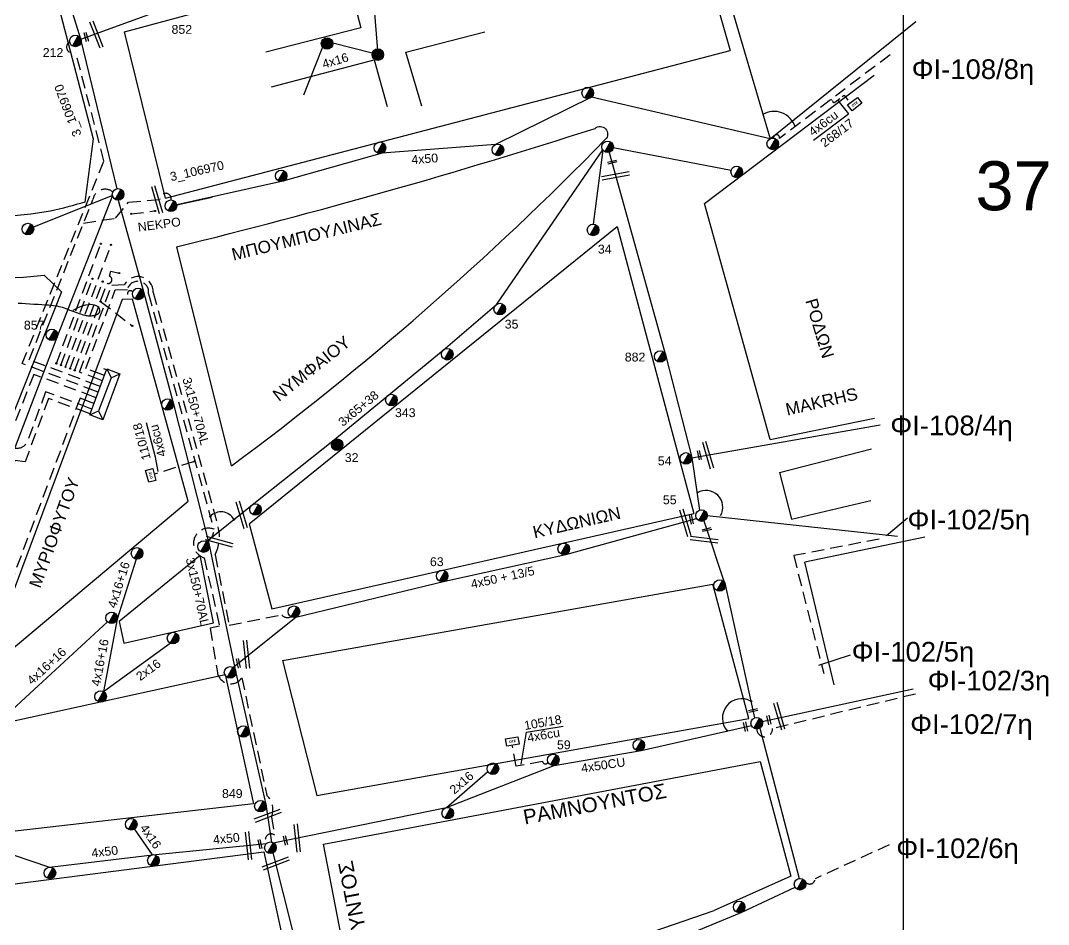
# Model space of a CAD drawing. Header units: millimetres. Extents: x 1091 to 3521, y 1177 to 2968.
# Drawn here: x 3194.7 to 3404.1, y 2255.6 to 2439.7 of the extents above; entities that cross this region are included whole.
import ezdxf
from ezdxf.enums import TextEntityAlignment as Align

# ---------------------------------------------------------------- set-up
doc = ezdxf.new("R2010")
doc.units = ezdxf.units.MM
doc.linetypes.add('DASHED', pattern=[19.05, 12.7, -6.35])
for name, color, linetype, lineweight in [('2x16', 7, 'Continuous', 30), ('3x150+70', 7, 'Continuous', 30), ('3x65+38', 7, 'Continuous', 30), ('4x16', 7, 'Continuous', 30), ('4x16+16', 7, 'Continuous', 30), ('4X35', 7, 'DASHED', 30), ('4x50', 7, 'Continuous', 30), ('4x50 + 13_5', 7, 'SYN_LINE', 30), ('4x50+16_5', 7, 'Continuous', 30), ('4x6', 7, 'SYN_LINE', 30), ('Άγνωστα', 7, 'Continuous', 30), ('Γυμνά εναέρια ΧΤ (3Φ)   4x16CU', 7, 'Continuous', 30), ('Γυμνά εναέρια ΧΤ (3Φ)   4x50CU', 7, 'Continuous', 30), ('Γυμνά εναέρια ΧΤ και ΦΟΠ (3Φ)   4x50+16AL', 7, 'Continuous', 30), ('Καλώδια ΧΤ   3x150+50CU', 7, 'DASHED', 30), ('Καλώδια ΧΤ   3x150+70AL', 7, 'DASHED', 30), ('Συνεστραμμένα ΧΤ   3x70+54.6+25 AL', 7, 'SYN_LINE', 30), ('Υπόγεια Καλώδια Δικτύου ΧΤ   .15', 7, 'DASHED', 30), ('Υπόγεια καλώδια Παροχών ΧΤ   4x50AL', 7, 'DASHED', 30), ('Υπόγεια καλώδια Παροχών ΧΤ   4x6', 7, 'DASHED', 30)]:
    doc.layers.add(name, color=color, linetype=linetype, lineweight=lineweight)
for name, color, linetype in [('Pillar OTE', 7, 'Continuous'), ('TEXT ΚΑΛΩΔΙΩΝ', 7, 'Continuous'), ('ΑΓΝΩΣΤΟ ΕΝΑΕΡΙΟ ΚΑΛΩΔΙΟ', 7, 'Continuous'), ('ΑΓΝΩΣΤΟ ΥΠΟΓΕΙΟ ΚΑΛΩΔΙΟ', 7, 'DASHED'), ('Επιγραφές - Σχήματα', 7, 'Continuous'), ('Μηχανική τομή', 7, 'Continuous'), ('Στύλος Ξύλινος', 7, 'Continuous'), ('Στύλος Ξύλινος @ 1', 7, 'Continuous'), ('Στύλος ΦΜ', 7, 'Continuous'), ('Στύλος ΦΜ @ 1', 7, 'Continuous'), ('Συνδέσεις', 7, 'Continuous'), ('Τομή', 7, 'Continuous'), ('Υποσταθμός πόλεως', 7, 'Continuous'), ('Υπόβαθρο ΔΕΗ', 7, 'Continuous')]:
    doc.layers.add(name, color=color, linetype=linetype)
doc.styles.add('arial', font='arial.ttf')
doc.styles.get("Standard").update_dxf_attribs({"font": 'arial.ttf', "height": 1.8})
doc.linetypes.add('SYN_LINE', pattern='A,0.5,-0.0001,["/\\/\\/\\/",Standard,S=0.1,R=0,X=0,Y=-0.05],-0.25', length=0.7501)
doc.dimstyles.new('ISO-25', dxfattribs={"dimtxt": 2.5, "dimasz": 2.5, "dimexe": 1.25, "dimexo": 0.625, "dimtad": 1, "dimtxsty": 'Standard', "dimcen": 2.5, "dimadec": 0, "dimazin": 0, "dimtfac": 1, "dimtmove": 0, "dimatfit": 3, "dimfxl": 1, "dimarcsym": 0})

# ---------------------------------------------------------------- blocks, each defined once
blk = doc.blocks.new('ΥΠΑΡΧΩΝ ΤΣΙΜΕΝΤΕΝΙΟΣ ΣΤΥΛΟΣ')
at = {"layer": 'Στύλος ΦΜ'}
blk.add_hatch(color=7, dxfattribs=at).paths.add_polyline_path([(-1.29, -2.28, 0.574793), (2.62, 0, 0.268822), (1.3, 2.27)])
at = {"layer": 'Στύλος ΦΜ', "color": 7}
blk.add_line((-1.29, -2.28), (1.3, 2.27), dxfattribs=at)
blk.add_circle((0, 0), 2.62, dxfattribs=at)
at = {"layer": 'Στύλος ΦΜ', "flags": 4}
for tag, p in [('ΑΡΙΘΜΟΣ', (-4.68, 8.05)), ('ΤΥΠΟΣ', (-4.91, 3.03))]:
    blk.add_attdef(tag, p, '', height=4, dxfattribs=at)
blk = doc.blocks.new('ΥΠΑΡΧΩΝ ΞΥΛΙΝΟΣ ΣΤΥΛΟΣ')
at = {"layer": 'Στύλος Ξύλινος'}
h = blk.add_hatch(color=7, dxfattribs=at)
h.paths.add_polyline_path([(-2.62, 0, 0.270008), (-1.29, -2.28), (1.3, 2.27, 0.576266)])
h.paths.add_polyline_path([(-1.29, -2.28, 0.574793), (2.62, 0, 0.268822), (1.3, 2.27)])
at = {"layer": 'Στύλος Ξύλινος', "color": 7}
blk.add_line((-1.29, -2.28), (1.3, 2.27), dxfattribs=at)
blk.add_circle((0, 0), 2.62, dxfattribs=at)
at = {"layer": 'Στύλος Ξύλινος', "color": 1, "flags": 4}
for tag, p in [('ΑΡΙΘΜΟΣ', (-4.91, 8.6)), ('ΤΥΠΟΣ', (-4.85, 3.39))]:
    blk.add_attdef(tag, p, '', height=4, dxfattribs=at)
blk = doc.blocks.new('ΥΠΟΣΤΑΘΜΟΣ ΠΟΛΕΩΣ 9 ΑΝΑΧΩΡΗΣΕΩΝ')
at = {"layer": 'Υποσταθμός πόλεως', "ltscale": 40}
for p, q in [((-9.63, -2.82), (-9.63, -4)), ((-7.12, -2.82), (-7.12, -4)), ((-4.84, -2.82), (-4.84, -4)), ((-2.36, -2.82), (-2.36, -4)), ((0.09, -2.82), (0.09, -4)), ((2.55, -2.82), (2.55, -4)), ((5.02, -2.82), (5.02, -4)), ((7.48, -2.82), (7.48, -4)), ((9.61, -2.82), (9.61, -4))]:
    blk.add_line(p, q, dxfattribs=at)
blk.add_lwpolyline([(-10.02, 2.82), (10.02, 2.82), (10.02, -2.82), (-10.02, -2.82)], close=True, dxfattribs=at)
for points in [[(-7.21, 0), (-10.02, 2.82)], [(-10.02, -2.82), (-7.21, 0)], [(-7.21, 0), (7.21, 0)], [(7.21, 0), (10.02, 2.82)], [(10.02, -2.82), (7.21, 0)]]:
    blk.add_lwpolyline(points, dxfattribs=at)
at = {"layer": 'Υποσταθμός πόλεως', "linetype": 'SYN_LINE', "ltscale": 40, "flags": 1}
for tag, p in [('ΜΕΤΑΣΧΗΜΑΤΙΣΜΟΣ', (10.79, 1.71)), ('ΙΣΧΥΣ', (10.77, -1.08)), ('ΑΡΙΘΜΟΣ', (10.89, -3.8))]:
    blk.add_attdef(tag, p, '', height=1.8, dxfattribs=at)
blk = doc.blocks.new('_ΣΥΝΔΕΣΗ')
at = {"layer": 'Συνδέσεις', "linetype": 'SYN_LINE', "ltscale": 40}
blk.add_hatch(color=256, dxfattribs=at).paths.add_polyline_path([(0.5, -0.01, 1), (-0.5, -0.01, 1)])
at = {"layer": 'Συνδέσεις'}
blk.add_circle((0, -0.01), 0.5, dxfattribs=at)
blk = doc.blocks.new('ΤΟΜΗ')
at = {"layer": 'Τομή', "ltscale": 40}
for p, q in [((11.33, -0.65), (-11.4, -0.65)), ((11.33, -3.42), (-11.4, -3.42))]:
    blk.add_line(p, q, dxfattribs=at)
blk = doc.blocks.new('ΜΗΧΑΝΙΚΗ ΤΟΜΗ')
at = {"layer": 'Μηχανική τομή', "ltscale": 40}
for p, q in [((-3.79, 1.21), (3.79, 1.21)), ((3.79, -0.34), (-3.79, -0.34))]:
    blk.add_line(p, q, dxfattribs=at)
blk = doc.blocks.new('PILLAR ΟΤΕ')
at = {"layer": 'Pillar OTE', "ltscale": 40}
blk.add_lwpolyline([(-3.31, 2.02), (3.39, 2.02), (3.39, -1.99), (-3.31, -1.99)], close=True, dxfattribs=at)
at = {"layer": 'Pillar OTE', "insert": (-1.81, 0.71), "char_height": 1.3575, "width": 109.961, "attachment_point": 1}
blk.add_mtext('{\\fArial|b1|i0|c161|p34;OTE}', dxfattribs=at)

msp = doc.modelspace()

# ---------------------------------------------------------------- hatches: boundary and pattern name
at = {"layer": 'Pillar OTE', "ltscale": 40}
h = msp.add_hatch(color=256, dxfattribs=at)
h.dxf.hatch_style = 1
h.paths.add_polyline_path([(3359.71, 2423.5), (3360.12, 2423.28), (3360.02, 2423.74)])
h = msp.add_hatch(color=256, dxfattribs=at)
h.dxf.hatch_style = 1
h.paths.add_polyline_path([(3230.2, 2350.04), (3229.88, 2349.78), (3230.29, 2349.7)])

# ---------------------------------------------------------------- linework, layer by layer
at = {"layer": '2x16', "color": 6, "lineweight": -3, "ltscale": 0.1}
msp.add_lwpolyline([(3211.6, 2303), (3225.19, 2312.85)], dxfattribs=at)
at = {"layer": '2x16', "color": 30, "lineweight": -3, "ltscale": 0.1}
msp.add_lwpolyline([(3281.48, 2279.37), (3289.92, 2286.71)], dxfattribs=at)
at = {"layer": '3x150+70', "color": 133, "linetype": 'DASHED', "lineweight": -3, "ltscale": 0.2}
msp.add_lwpolyline([(3209.55, 2363.05), (3197.42, 2367.59), (3192.64, 2355.59)], dxfattribs=at)
at = {"layer": '3x65+38', "color": 30, "lineweight": -3, "ltscale": 0.1}
msp.add_lwpolyline([(3232.6, 2333.54), (3241.86, 2341), (3258.33, 2354.04), (3269.3, 2363.07), (3280.83, 2372.55), (3291.72, 2381.89), (3313.31, 2413.32)], dxfattribs=at)
at = {"layer": '4x16', "color": 6, "lineweight": -3, "ltscale": 0.1}
msp.add_lwpolyline([(3213.42, 2404.05), (3197.31, 2397.6)], dxfattribs=at)
at = {"layer": '4x16', "color": 133, "lineweight": -3, "ltscale": 0.1}
msp.add_lwpolyline([(3221.61, 2269.76), (3217.95, 2275)], dxfattribs=at)
at = {"layer": '4x16+16', "color": 6, "lineweight": -3, "ltscale": 0.1}
for points in [[(3218.23, 2329.97), (3214.4, 2317.71), (3211.6, 2303)], [(3192.09, 2298.46), (3212.42, 2317.18)]]:
    msp.add_lwpolyline(points, dxfattribs=at)
at = {"layer": '4X35', "color": 5, "lineweight": -3, "ltscale": 0.2}
msp.add_lwpolyline([(3211, 2382.46), (3217.47, 2377.48)], dxfattribs=at)
at = {"layer": '4x50', "color": 2, "lineweight": -3, "ltscale": 0.1}
for points in [[(3347.42, 2415.58), (3377.11, 2439.5)], [(3347.42, 2415.58), (3311.04, 2424.04), (3291.47, 2414.39), (3268.39, 2412.67), (3248.17, 2406.92), (3226.52, 2402.11), (3233.73, 2403.71)], [(3339.47, 2409.12), (3315.47, 2413.73)]]:
    msp.add_lwpolyline(points, dxfattribs=at)
at = {"layer": '4x50', "color": 85, "lineweight": -3, "ltscale": 0.1}
msp.add_lwpolyline([(3331.45, 2350.6), (3369.87, 2357.32)], dxfattribs=at)
at = {"layer": '4x50', "color": 30, "lineweight": -3, "ltscale": 0.1}
msp.add_lwpolyline([(3333.91, 2337.76), (3338.3, 2324.47), (3344.25, 2297.64)], dxfattribs=at)
at = {"layer": '4x50', "color": 151, "lineweight": -3, "ltscale": 0.1}
msp.add_lwpolyline([(3345.31, 2295.55), (3353.31, 2264.91)], dxfattribs=at)
at = {"layer": '4x50', "color": 133, "lineweight": -3, "ltscale": 0.1}
msp.add_lwpolyline([(3185.95, 2272.17), (3200.63, 2267.22), (3221.61, 2269.76), (3244.81, 2272.07)], dxfattribs=at)
at = {"layer": '4x50 + 13_5', "color": 173, "linetype": 'Continuous', "lineweight": -3, "ltscale": 0.1}
for points in [[(3314.65, 2412.81), (3326.19, 2371.32), (3331.44, 2350.69), (3333.05, 2339.95)], [(3334.62, 2338.82), (3334.62, 2338.82), (3373.36, 2334.61)]]:
    msp.add_lwpolyline(points, dxfattribs=at)
at = {"layer": '4x50 + 13_5', "color": 5, "linetype": 'Continuous', "lineweight": -3, "ltscale": 0.1}
msp.add_lwpolyline([(3237.98, 2307.91), (3250.76, 2318.14), (3281.16, 2325.49), (3305.77, 2330.94), (3332.44, 2338.22)], dxfattribs=at)
at = {"layer": '4x50+16_5', "color": 133, "lineweight": -3, "ltscale": 0.1}
msp.add_lwpolyline([(3207, 2435.86), (3226.81, 2443.1), (3265.65, 2453.31), (3288.08, 2459.33), (3307.78, 2464.42), (3329.12, 2468.76)], dxfattribs=at)
at = {"layer": '4x6', "color": 30, "linetype": 'SYN_LINE', "lineweight": -3, "ltscale": 15}
msp.add_lwpolyline([(3313.31, 2413.32), (3311.4, 2398.19)], dxfattribs=at)
at = {"layer": 'Pillar OTE', "ltscale": 40}
msp.add_lwpolyline([(3230.29, 2349.7), (3229.88, 2349.78), (3230.2, 2350.04), (3230.29, 2349.7)], dxfattribs=at)
at = {"layer": 'Άγνωστα', "lineweight": -3, "ltscale": 0.1}
msp.add_lwpolyline([(3374.53, 1943.19), (1101.31, 1943.19), (1101.31, 2954.7), (3374.53, 2954.7)], close=True, dxfattribs=at)
at = {"layer": 'Άγνωστα', "lineweight": -3}
msp.add_lwpolyline([(3205.44, 2380.7), (3206.44, 2381.19), (3207.28, 2381.53), (3207.97, 2381.74), (3208.54, 2381.85), (3209.01, 2381.88), (3209.38, 2381.85), (3209.67, 2381.78), (3209.91, 2381.69), (3210.1, 2381.61), (3210.26, 2381.53), (3210.39, 2381.45), (3210.49, 2381.37), (3210.56, 2381.29), (3210.62, 2381.21), (3210.67, 2381.12), (3210.7, 2381.02), (3210.73, 2380.92), (3210.76, 2380.81), (3210.77, 2380.7), (3210.78, 2380.58), (3210.78, 2380.47), (3210.77, 2380.36), (3210.74, 2380.25), (3210.7, 2380.15), (3210.65, 2380.05), (3210.58, 2379.97), (3210.5, 2379.89), (3210.4, 2379.83), (3210.3, 2379.76), (3210.18, 2379.71), (3210.05, 2379.66), (3209.92, 2379.61), (3209.77, 2379.57), (3209.62, 2379.54), (3209.46, 2379.51), (3209.29, 2379.49), (3209.11, 2379.47), (3208.92, 2379.47), (3208.72, 2379.47), (3208.51, 2379.48), (3208.29, 2379.51), (3208.06, 2379.55), (3207.82, 2379.6), (3207.56, 2379.66), (3207.29, 2379.74), (3206.99, 2379.83), (3206.68, 2379.93), (3206.34, 2380.05), (3205.98, 2380.18), (3205.6, 2380.33), (3205.21, 2380.48), (3204.82, 2380.63), (3204.42, 2380.79), (3204.02, 2380.93), (3203.64, 2381.07), (3203.27, 2381.19), (3202.92, 2381.3), (3202.58, 2381.38), (3202.23, 2381.46), (3201.85, 2381.52), (3201.43, 2381.58), (3200.96, 2381.63), (3200.41, 2381.67), (3199.78, 2381.72), (3199.06, 2381.77), (3198.26, 2381.82), (3197.42, 2381.86), (3196.56, 2381.91), (3195.73, 2381.96), (3194.94, 2382), (3194.23, 2382.04)], dxfattribs=at)
at = {"layer": 'Άγνωστα', "lineweight": -3, "ltscale": 0.1}
msp.add_arc((3341.64, 2297.57), 3.95, 61.9795, 221.0452, dxfattribs=at)
at = {"layer": 'ΑΓΝΩΣΤΟ ΕΝΑΕΡΙΟ ΚΑΛΩΔΙΟ', "color": 133, "lineweight": -3, "ltscale": 0.1}
msp.add_lwpolyline([(3330.89, 2467.81), (3338.17, 2446.94), (3347.42, 2415.58)], dxfattribs=at)
at = {"layer": 'ΑΓΝΩΣΤΟ ΕΝΑΕΡΙΟ ΚΑΛΩΔΙΟ', "color": 2, "lineweight": -3, "ltscale": 0.1}
msp.add_lwpolyline([(3345.81, 2296.91), (3376.56, 2303.55)], dxfattribs=at)
at = {"layer": 'ΑΓΝΩΣΤΟ ΕΝΑΕΡΙΟ ΚΑΛΩΔΙΟ', "color": 151, "lineweight": -3, "ltscale": 0.1}
msp.add_lwpolyline([(3246.08, 2270.11), (3250.2, 2253.96), (3257.13, 2221.5)], dxfattribs=at)
at = {"layer": 'ΑΓΝΩΣΤΟ ΥΠΟΓΕΙΟ ΚΑΛΩΔΙΟ', "color": 7, "lineweight": -3, "ltscale": 0.2}
for points in [[(3209.98, 2364.2), (3195.06, 2369.79), (3211.7, 2411.1), (3205.92, 2433.25)], [(3210.41, 2365.34), (3196.45, 2370.57), (3209.45, 2403.23)]]:
    msp.add_lwpolyline(points, dxfattribs=at)
at = {"layer": 'ΑΓΝΩΣΤΟ ΥΠΟΓΕΙΟ ΚΑΛΩΔΙΟ', "color": 133, "lineweight": -3, "ltscale": 0.2}
msp.add_lwpolyline([(3371.86, 2432.68), (3349.34, 2415.66, 1.193929), (3348.13, 2415.7, -3.136115)], format="xyb", dxfattribs=at)
at = {"layer": 'ΑΓΝΩΣΤΟ ΥΠΟΓΕΙΟ ΚΑΛΩΔΙΟ', "color": 7, "lineweight": -3, "ltscale": 0.2}
msp.add_lwpolyline([(3207.53, 2398.4), (3214.05, 2399.4), (3216.68, 2402.64), (3223.14, 2403.26, -1.132802), (3225.4, 2403.12, -12.625761)], format="xyb", dxfattribs=at)
at = {"layer": 'ΑΓΝΩΣΤΟ ΥΠΟΓΕΙΟ ΚΑΛΩΔΙΟ', "color": 62, "lineweight": -3, "ltscale": 0.2}
for points in [[(3217.23, 2400.29), (3222.09, 2400.88)], [(3203.87, 2369.12), (3213.15, 2393.98)]]:
    msp.add_lwpolyline(points, dxfattribs=at)
at = {"layer": 'ΑΓΝΩΣΤΟ ΥΠΟΓΕΙΟ ΚΑΛΩΔΙΟ', "color": 1, "lineweight": -3, "ltscale": 0.2}
msp.add_lwpolyline([(3202, 2369.82), (3211.05, 2394.2)], dxfattribs=at)
at = {"layer": 'ΑΓΝΩΣΤΟ ΥΠΟΓΕΙΟ ΚΑΛΩΔΙΟ', "color": 5, "lineweight": -3, "ltscale": 0.2}
msp.add_lwpolyline([(3205.74, 2368.42), (3212.37, 2386.14, 0.953259), (3212.83, 2387.59), (3213.12, 2388.64), (3214.79, 2388.24)], format="xyb", dxfattribs=at)
at = {"layer": 'ΑΓΝΩΣΤΟ ΥΠΟΓΕΙΟ ΚΑΛΩΔΙΟ', "color": 27, "lineweight": -3, "ltscale": 0.2}
msp.add_lwpolyline([(3202.93, 2369.47), (3209.37, 2387.07)], dxfattribs=at)
at = {"layer": 'ΑΓΝΩΣΤΟ ΥΠΟΓΕΙΟ ΚΑΛΩΔΙΟ', "color": 30, "lineweight": -3, "ltscale": 0.2}
msp.add_lwpolyline([(3204.81, 2368.77), (3211.44, 2386.49)], dxfattribs=at)
at = {"layer": 'ΑΓΝΩΣΤΟ ΥΠΟΓΕΙΟ ΚΑΛΩΔΙΟ', "color": 151, "lineweight": -3, "ltscale": 0.2}
msp.add_lwpolyline([(3371.69, 2271.76), (3356.59, 2264.86, -0.759306), (3354.55, 2264.33, 2.235211)], format="xyb", dxfattribs=at)
at = {"layer": 'ΑΓΝΩΣΤΟ ΥΠΟΓΕΙΟ ΚΑΛΩΔΙΟ', "color": 7, "lineweight": -3, "ltscale": 0.2}
for centre, radius, start, end in [((3205.26, 2434.23), 1.18, 117.0458, 304.1593), ((3211.94, 2402.77), 2.53, 51.5449, 169.5266), ((3217.07, 2384.04), 0.593, 35.1639, 194.769)]:
    msp.add_arc(centre, radius, start, end, dxfattribs=at)
at = {"layer": 'Γυμνά εναέρια ΧΤ (3Φ)   4x16CU', "color": 133, "linetype": 'SYN_LINE', "lineweight": -3, "ltscale": 10}
for points in [[(3265.95, 2452.17), (3267.49, 2432.72)], [(3256.21, 2434.27), (3252.33, 2424.48)], [(3258.31, 2435.1), (3266.37, 2433.08)]]:
    msp.add_lwpolyline(points, dxfattribs=at)
at = {"layer": 'Γυμνά εναέρια ΧΤ (3Φ)   4x50CU', "color": 30, "lineweight": -3, "ltscale": 0.1}
msp.add_lwpolyline([(3246.18, 2272.21), (3281.48, 2279.37), (3303.43, 2287.93), (3321.15, 2291.01), (3343.6, 2296.1)], dxfattribs=at)
at = {"layer": 'Γυμνά εναέρια ΧΤ και ΦΟΠ (3Φ)   4x50+16AL', "color": 27, "lineweight": -3, "ltscale": 0.1}
msp.add_lwpolyline([(3214.39, 2405.42), (3207, 2435.86), (3195.57, 2472.46)], dxfattribs=at)
at = {"layer": 'Γυμνά εναέρια ΧΤ και ΦΟΠ (3Φ)   4x50+16AL', "color": 62, "lineweight": -3, "ltscale": 0.1}
msp.add_lwpolyline([(3214.59, 2403.08), (3219.81, 2384.22), (3225.78, 2361.82), (3233.03, 2333.18), (3238.57, 2306.82), (3241.28, 2294.91), (3244.71, 2279.98), (3245.83, 2272.34)], dxfattribs=at)
at = {"layer": 'Καλώδια ΧΤ   3x150+50CU', "linetype": 'Continuous', "lineweight": -3, "ltscale": 0.2}
for points in [[(3375.44, 2338.32), (3371.13, 2334.71)], [(3363.72, 2310.38), (3357.26, 2308.27)]]:
    msp.add_lwpolyline(points, dxfattribs=at)
at = {"layer": 'Καλώδια ΧΤ   3x150+50CU', "color": 173, "lineweight": -3, "ltscale": 0.2}
msp.add_lwpolyline([(3369.62, 2334.05), (3352.22, 2330.67), (3358.34, 2306.67)], dxfattribs=at)
at = {"layer": 'Καλώδια ΧΤ   3x150+50CU', "color": 27, "lineweight": -3, "ltscale": 0.2}
msp.add_lwpolyline([(3377.01, 2302.49), (3347.91, 2295.43)], dxfattribs=at)
at = {"layer": 'Καλώδια ΧΤ   3x150+50CU', "linetype": 'Continuous', "lineweight": -3, "ltscale": 0.2}
for centre, radius, start, end in [((3348.26, 2416.69), 4.46, 16.2457, 122.4989), ((3334.36, 2340.54), 3.42, 330.061, 121.3494)]:
    msp.add_arc(centre, radius, start, end, dxfattribs=at)
at = {"layer": 'Καλώδια ΧΤ   3x150+50CU', "color": 27, "lineweight": -3, "ltscale": 0.2}
msp.add_arc((3346.3, 2295.39), 1.61, 180.7152, 1.6397, dxfattribs=at)
at = {"layer": 'Καλώδια ΧΤ   3x150+70AL', "color": 5, "lineweight": -3, "ltscale": 0.2}
for points in [[(3210.85, 2366.51), (3206.68, 2368.07), (3213.31, 2385.79), (3215.89, 2385.87, -0.791596), (3221.75, 2384.3), (3234.98, 2336.52, -0.177867), (3234.35, 2330.81), (3237.22, 2316.49)], [(3237.22, 2316.49), (3247.92, 2318.63, 0.374911), (3249.82, 2318.24, -4.794389)]]:
    msp.add_lwpolyline(points, format="xyb", dxfattribs=at)
at = {"layer": 'Καλώδια ΧΤ   3x150+70AL', "color": 30, "lineweight": -3, "ltscale": 0.2}
for points in [[(3211.25, 2367.58), (3208.01, 2368.79), (3214.01, 2384.81), (3216.47, 2384.88, -0.955164), (3220.78, 2384.03), (3234.06, 2336.09)], [(3232.12, 2330.23), (3235.25, 2316.29), (3233.32, 2315.87), (3234.82, 2306.86, 0.680175), (3239.78, 2305.8), (3244.9, 2281.83, -0.314793), (3245.81, 2277.46), (3246.49, 2273.74, 0.880725), (3244.81, 2272.07, -4.202555)]]:
    msp.add_lwpolyline(points, format="xyb", dxfattribs=at)
for centre, radius, start, end in [((3233.03, 2333.18), 3.08, 70.3827, 252.9383), ((3231.6, 2335.81), 2.48, 293.7837, 6.2864)]:
    msp.add_arc(centre, radius, start, end, dxfattribs=at)
at = {"layer": 'Συνεστραμμένα ΧΤ   3x70+54.6+25 AL', "color": 6, "lineweight": -3, "ltscale": 15}
msp.add_lwpolyline([(3213.42, 2404.05), (3202.12, 2375.11), (3193.6, 2352.85), (3182.09, 2324.69), (3168.37, 2287.65)], dxfattribs=at)
at = {"layer": 'Συνεστραμμένα ΧΤ   3x70+54.6+25 AL', "color": 151, "linetype": 'SYN_LINE', "lineweight": -3, "ltscale": 15}
msp.add_lwpolyline([(3258.11, 2221.21), (3271.25, 2234), (3304.94, 2242.85), (3341.55, 2258.02), (3352.52, 2263.13)], dxfattribs=at)
at = {"layer": 'Υπόβαθρο ΔΕΗ', "lineweight": -3, "ltscale": 0.1}
for points in [[(3157.15, 2462.23), (3194.65, 2472.55), (3209.51, 2415.54), (3207.81, 2402.66)], [(3329.47, 2467.75), (3339.28, 2433.55)], [(3224.25, 2403.47), (3215.9, 2437.39), (3261.05, 2449.6), (3264.02, 2438.21), (3244.69, 2433.22)], [(3276.43, 2422.24), (3273.21, 2433.25), (3289.33, 2437.36)], [(3224.25, 2403.47), (3339.28, 2433.55)], [(3245.82, 2426.15), (3266.76, 2431.67), (3269.39, 2422.16)], [(3334.06, 2402.41), (3368.63, 2428.56)], [(3356.25, 2415.28), (3363.36, 2420.66)], [(3347.44, 2354.32), (3334.06, 2402.41)], [(3241.27, 2337.18), (3316.25, 2397.7)], [(3316.25, 2397.7), (3331.89, 2339.24)], [(3237.68, 2348.97), (3226.51, 2393.57)], [(3188.62, 2311.26), (3191.06, 2310.07), (3228.88, 2341.75), (3217.48, 2382.91), (3215.41, 2382.85), (3188.62, 2311.26)], [(3347.44, 2354.32), (3368.68, 2358.66)], [(3349.33, 2347.58), (3368.08, 2352.46)], [(3349.33, 2347.58), (3351.8, 2338.11), (3367.96, 2341.89)], [(3241.27, 2337.18), (3245.93, 2319.86), (3331.89, 2339.24)], [(3354.46, 2329.39), (3378.96, 2334.48)], [(3354.41, 2329.34), (3360.43, 2304.34)], [(3248.09, 2309.3), (3335.73, 2324.89)], [(3343.06, 2297.48), (3335.73, 2324.89)], [(3248.09, 2309.3), (3255.04, 2281.82), (3343.06, 2297.48)], [(3242.19, 2280.13), (3185.86, 2273.69), (3181.78, 2294.49), (3236.36, 2306.45), (3242.19, 2280.13)], [(3263.27, 2236.47), (3256.41, 2271.93), (3345.39, 2288.77)], [(3345.39, 2288.77), (3351.65, 2265.36), (3336.02, 2258.37)], [(3263.27, 2236.47), (3272.09, 2236.43), (3336.02, 2258.37)]]:
    msp.add_lwpolyline(points, dxfattribs=at)
for points in [[(3311.76, 2417.7, -0.982523), (3313.84, 2415.43)], [(3199.52, 2387.78), (3203.03, 2384.38), (3179.05, 2324.15), (3113.42, 2347.96), (3134.5, 2402.14, 0.1619), (3199.52, 2387.78, -1.157053)], [(3250.02, 2229.97), (3202.88, 2232.72, -0.289115), (3191.7, 2240.73), (3187.73, 2263.08), (3244.26, 2270.33), (3250.66, 2240.86), (3250.02, 2229.97)]]:
    msp.add_lwpolyline(points, format="xyb", dxfattribs=at)
msp.add_lwpolyline([(3214.79, 2317.29), (3215.74, 2312.82), (3234.03, 2317.01), (3231.27, 2330.71)], close=True, dxfattribs=at)
for centre, radius, start, end in [((2924.79, 3622.09), 1265.03, 283.79827, 287.81206), ((2860.37, 2858.23), 633.81, 306.53485, 315.68142)]:
    msp.add_arc(centre, radius, start, end, dxfattribs=at)
at = {"layer": 'Υπόβαθρο ΔΕΗ', "lineweight": -3}
msp.add_arc((3235.55, 2336.61), 2.99, 28.5365, 137.1814, dxfattribs=at)
at = {"layer": 'Υπόβαθρο ΔΕΗ', "lineweight": -3, "ltscale": 0.1}
msp.add_spline([(3207.81, 2402.66), (3200.79, 2400.87), (3179.21, 2400.62), (3151.66, 2407.83)], degree=3, dxfattribs=at)
at = {"layer": 'Υπόγεια Καλώδια Δικτύου ΧΤ   .15', "color": 2, "lineweight": -3, "ltscale": 0.2}
msp.add_lwpolyline([(3209.12, 2361.89), (3206.82, 2362.75), (3183.56, 2300.6), (3118.25, 2324.46)], dxfattribs=at)
at = {"layer": 'Υπόγεια Καλώδια Δικτύου ΧΤ   .15', "color": 7, "lineweight": -3, "ltscale": 0.2}
msp.add_lwpolyline([(3208.32, 2359.74), (3200.38, 2362.71), (3195.67, 2349.81), (3193.54, 2350.06), (3175.38, 2303.71)], dxfattribs=at)
msp.add_lwpolyline([(3208.69, 2360.74), (3199.81, 2364.06), (3196.1, 2353.9, -0.331301), (3193.49, 2352.57)], format="xyb", dxfattribs=at)
at = {"layer": 'Υπόγεια καλώδια Παροχών ΧΤ   4x6', "color": 133, "linetype": 'DASHED', "lineweight": -3, "ltscale": 0.1}
msp.add_lwpolyline([(3360.14, 2423.31, 0.619054), (3360.58, 2423.03), (3362.5, 2424.48), (3363.71, 2422.88)], format="xyb", dxfattribs=at)
at = {"layer": 'Υπόγεια καλώδια Παροχών ΧΤ   4x6', "color": 30, "linetype": 'DASHED', "lineweight": -3, "ltscale": 0.2}
msp.add_lwpolyline([(3230.24, 2349.89), (3229.88, 2349.78), (3222, 2347.24)], dxfattribs=at)
msp.add_lwpolyline([(3302.17, 2288.6, -0.73369), (3301.06, 2288.74), (3295.65, 2287.78), (3294.89, 2292.07)], format="xyb", dxfattribs=at)

# ---------------------------------------------------------------- block references
at = {"layer": 'Pillar OTE', "xscale": 0.375, "yscale": 0.375, "zscale": 0.375}
for p, rotation in [((3364.65, 2422.64), 37), ((3221.25, 2347.01), 105), ((3294.89, 2292.82), 10)]:
    msp.add_blockref('PILLAR ΟΤΕ', p, dxfattribs=dict(at, rotation=rotation))
at = {"layer": 'Μηχανική τομή', "lineweight": -3, "xscale": 0.2499999999999677, "yscale": 0.2499999999999677, "zscale": 0.2499999999999677}
for p, rotation in [((3207.99, 2436.27), 285.3959528994769), ((3315.27, 2410.72), 13.10217863411443), ((3332.89, 2351.13), 283.0539886761105), ((3331.26, 2338.04), 283.0539886761105), ((3334.58, 2335.87), 13.10217863411443), ((3238.97, 2308.73), 283.0539886761105), ((3343.98, 2299.02), 13.10217863411443), ((3347.05, 2297.17), 283.0539886761105), ((3342.3, 2295.8), 283.0539886761105), ((3243.38, 2271.87), 283.0539886761105), ((3248.55, 2272.66), 283.0539886761105)]:
    msp.add_blockref('ΜΗΧΑΝΙΚΗ ΤΟΜΗ', p, dxfattribs=dict(at, rotation=rotation))
at = {"layer": 'Στύλος Ξύλινος @ 1', "lineweight": -3, "ltscale": 40, "xscale": 0.4499999999998181, "yscale": 0.4499999999998181, "zscale": 0.4499999999998181}
for p in [(3257.14, 2434.99), (3267.49, 2432.72)]:
    msp.add_blockref('ΥΠΑΡΧΩΝ ΞΥΛΙΝΟΣ ΣΤΥΛΟΣ', p, dxfattribs=at)
at = {"layer": 'Στύλος Ξύλινος @ 1', "lineweight": -3, "ltscale": 40}
ref = msp.add_blockref('ΥΠΑΡΧΩΝ ΞΥΛΙΝΟΣ ΣΤΥΛΟΣ', (3259.21, 2353.27), dxfattribs=dict(at, xscale=0.4499999999998181, yscale=0.4499999999998181, zscale=0.4499999999998181))
ref.add_attrib('ΑΡΙΘΜΟΣ', '32', (3260.76, 2349.74), dxfattribs={"layer": 'Στύλος Ξύλινος', "height": 1.8, "flags": 4})
at = {"layer": 'Στύλος ΦΜ @ 1', "lineweight": -3, "ltscale": 40}
ref = msp.add_blockref('ΥΠΑΡΧΩΝ ΤΣΙΜΕΝΤΕΝΙΟΣ ΣΤΥΛΟΣ', (3227.26, 2442.01), dxfattribs=dict(at, xscale=0.4499999999998181, yscale=0.4499999999998181, zscale=0.4499999999998181))
ref.add_attrib('ΑΡΙΘΜΟΣ', '852', (3225.46, 2436.96), dxfattribs={"layer": 'Στύλος ΦΜ', "height": 1.8, "flags": 4})
ref = msp.add_blockref('ΥΠΑΡΧΩΝ ΤΣΙΜΕΝΤΕΝΙΟΣ ΣΤΥΛΟΣ', (3205.88, 2435.5), dxfattribs=dict(at, xscale=0.4499999999998181, yscale=0.4499999999998181, zscale=0.4499999999998181))
ref.add_attrib('ΑΡΙΘΜΟΣ', '212', (3199.23, 2432.25), dxfattribs={"layer": 'Στύλος ΦΜ', "height": 1.8, "flags": 4})
at = {"layer": 'Στύλος ΦΜ @ 1', "lineweight": -3, "ltscale": 40, "xscale": 0.4499999999998181, "yscale": 0.4499999999998181, "zscale": 0.4499999999998181}
for p in [(3310.25, 2424.92), (3267.93, 2413.75), (3314.31, 2413.94), (3347.96, 2414.54), (3291.96, 2413.32), (3247.8, 2408.03), (3340.62, 2408.83), (3214.58, 2404.25), (3225.35, 2401.94), (3196.2, 2397.2), (3218.66, 2383.97), (3281.64, 2371.7), (3224.66, 2361.45), (3242.58, 2340.07), (3232.01, 2332.52), (3305.37, 2332.05), (3218.43, 2331.13), (3337.13, 2324.6), (3250.4, 2319.26), (3213.26, 2318), (3225.77, 2313.88), (3237.4, 2306.89), (3211.02, 2301.98), (3344.69, 2296.54), (3240.11, 2294.85), (3320.67, 2292.08), (3290.95, 2287.27), (3281.74, 2278.22), (3217.25, 2275.95), (3245.6, 2271.19), (3221.76, 2268.59), (3200.69, 2266.04), (3353.52, 2263.75), (3341.11, 2259.11)]:
    msp.add_blockref('ΥΠΑΡΧΩΝ ΤΣΙΜΕΝΤΕΝΙΟΣ ΣΤΥΛΟΣ', p, dxfattribs=at)
at = {"layer": 'Στύλος ΦΜ @ 1', "lineweight": -3, "ltscale": 40}
ref = msp.add_blockref('ΥΠΑΡΧΩΝ ΤΣΙΜΕΝΤΕΝΙΟΣ ΣΤΥΛΟΣ', (3311.35, 2397.01), dxfattribs=dict(at, xscale=0.4499999999998181, yscale=0.4499999999998181, zscale=0.4499999999998181))
ref.add_attrib('ΑΡΙΘΜΟΣ', '34', (3312.32, 2392.21), dxfattribs={"layer": 'Στύλος ΦΜ', "height": 1.8, "flags": 4})
ref = msp.add_blockref('ΥΠΑΡΧΩΝ ΤΣΙΜΕΝΤΕΝΙΟΣ ΣΤΥΛΟΣ', (3292.34, 2380.89), dxfattribs=dict(at, xscale=0.4499999999998181, yscale=0.4499999999998181, zscale=0.4499999999998181))
ref.add_attrib('ΑΡΙΘΜΟΣ', '35', (3293.35, 2376.92), dxfattribs={"layer": 'Στύλος ΦΜ', "height": 1.8, "flags": 4})
ref = msp.add_blockref('ΥΠΑΡΧΩΝ ΤΣΙΜΕΝΤΕΝΙΟΣ ΣΤΥΛΟΣ', (3201.07, 2375.65), dxfattribs=dict(at, xscale=0.4499999999998181, yscale=0.4499999999998181, zscale=0.4499999999998181))
ref.add_attrib('ΑΡΙΘΜΟΣ', '857', (3195.38, 2376.72), dxfattribs={"layer": 'Στύλος ΦΜ', "height": 1.8, "flags": 4})
ref = msp.add_blockref('ΥΠΑΡΧΩΝ ΤΣΙΜΕΝΤΕΝΙΟΣ ΣΤΥΛΟΣ', (3325.02, 2371.23), dxfattribs=dict(at, xscale=0.4499999999998181, yscale=0.4499999999998181, zscale=0.4499999999998181))
ref.add_attrib('ΤΥΠΟΣ', '882', (3317.81, 2370.22), dxfattribs={"layer": 'Στύλος ΦΜ', "height": 1.8, "flags": 4})
ref = msp.add_blockref('ΥΠΑΡΧΩΝ ΤΣΙΜΕΝΤΕΝΙΟΣ ΣΤΥΛΟΣ', (3270.25, 2362.36), dxfattribs=dict(at, xscale=0.4499999999998181, yscale=0.4499999999998181, zscale=0.4499999999998181))
ref.add_attrib('ΤΥΠΟΣ', '343', (3270.99, 2358.89), dxfattribs={"layer": 'Στύλος ΦΜ', "height": 1.8, "flags": 4})
ref = msp.add_blockref('ΥΠΑΡΧΩΝ ΤΣΙΜΕΝΤΕΝΙΟΣ ΣΤΥΛΟΣ', (3330.28, 2350.47), dxfattribs=dict(at, xscale=0.4499999999998181, yscale=0.4499999999998181, zscale=0.4499999999998181))
ref.add_attrib('ΤΥΠΟΣ', '54', (3324.54, 2349.07), dxfattribs={"layer": 'Στύλος ΦΜ', "height": 1.8, "flags": 4})
ref = msp.add_blockref('ΥΠΑΡΧΩΝ ΤΣΙΜΕΝΤΕΝΙΟΣ ΣΤΥΛΟΣ', (3333.45, 2338.84), dxfattribs=dict(at, xscale=0.4499999999998181, yscale=0.4499999999998181, zscale=0.4499999999998181))
ref.add_attrib('ΑΡΙΘΜΟΣ', '55', (3325.57, 2341.14), dxfattribs={"layer": 'Στύλος ΦΜ', "height": 1.8, "flags": 4})
ref = msp.add_blockref('ΥΠΑΡΧΩΝ ΤΣΙΜΕΝΤΕΝΙΟΣ ΣΤΥΛΟΣ', (3280.61, 2326.53), dxfattribs=dict(at, xscale=0.4499999999998181, yscale=0.4499999999998181, zscale=0.4499999999998181))
ref.add_attrib('ΑΡΙΘΜΟΣ', '63', (3278.11, 2328.54), dxfattribs={"layer": 'Στύλος ΦΜ', "height": 1.8, "flags": 4})
ref = msp.add_blockref('ΥΠΑΡΧΩΝ ΤΣΙΜΕΝΤΕΝΙΟΣ ΣΤΥΛΟΣ', (3303.24, 2289.09), dxfattribs=dict(at, xscale=0.4499999999998181, yscale=0.4499999999998181, zscale=0.4499999999998181))
ref.add_attrib('ΑΡΙΘΜΟΣ', '59', (3303.99, 2291.25), dxfattribs={"layer": 'Στύλος ΦΜ', "height": 1.8, "flags": 4})
ref = msp.add_blockref('ΥΠΑΡΧΩΝ ΤΣΙΜΕΝΤΕΝΙΟΣ ΣΤΥΛΟΣ', (3243.58, 2279.64), dxfattribs=dict(at, xscale=0.4499999999998181, yscale=0.4499999999998181, zscale=0.4499999999998181))
ref.add_attrib('ΑΡΙΘΜΟΣ', '849', (3235.75, 2281.31), dxfattribs={"layer": 'Στύλος ΦΜ', "height": 1.8, "flags": 4})
at = {"layer": 'Συνδέσεις', "lineweight": -3, "xscale": 0.25, "yscale": 0.25, "zscale": 0.25}
for p in [(3217.23, 2400.29), (3222.09, 2400.88), (3211.05, 2394.2), (3213.15, 2393.99), (3214.79, 2388.24), (3209.37, 2387.08), (3211.44, 2386.5), (3211, 2382.47), (3217.47, 2377.48), (3202, 2369.83), (3202.93, 2369.47), (3203.87, 2369.12), (3204.81, 2368.77), (3205.74, 2368.42), (3343.55, 2301.01), (3338.66, 2294.98)]:
    msp.add_blockref('_ΣΥΝΔΕΣΗ', p, dxfattribs=at)
at = {"layer": 'Συνδέσεις', "lineweight": -3, "xscale": 0.25, "yscale": 0.25, "zscale": 0.25, "rotation": 46.2675982787486}
for p in [(3233.35, 2338.65), (3238.18, 2338.04)]:
    msp.add_blockref('_ΣΥΝΔΕΣΗ', p, dxfattribs=at)
at = {"layer": 'Τομή', "lineweight": -3}
for p, xscale, yscale, zscale, rotation in [((3209.64, 2436.68), 0.25, 0.25, 0.25, 111.2759401203528), ((3316.01, 2407.57), 0.25, 0.25, 0.25, 189.7656103251312), ((3221.99, 2403.08), 0.25, 0.25, 0.25, 106.2236023740343), ((3334.27, 2351.04), 0.25, 0.25, 0.25, 106.5746494086583), ((3239.25, 2338.9), 0.25, 0.25, 0.25, 106.5746494086583), ((3329.61, 2337.26), 0.25, 0.25, 0.25, 106.5746494086583), ((3235, 2333.07), 0.25, 0.25, 0.25, 164.3364071475449), ((3333.92, 2333.44), 0.2499999999999999, 0.2499999999999999, 0.2499999999999999, 173.0402551150608), ((3241.27, 2310.62), 0.2499999999999999, 0.2499999999999999, 0.2499999999999999, 276.2961033515215), ((3348.75, 2297.89), 0.25, 0.25, 0.25, 106.5746494086583), ((3245.27, 2277.24), 0.2499999999999999, 0.2499999999999999, 0.2499999999999999, 200.8052687668925), ((3241.7, 2271.64), 0.2499999999999999, 0.2499999999999999, 0.2499999999999999, 276.2961033515215), ((3251.6, 2273.2), 0.2499999999999999, 0.2499999999999999, 0.2499999999999999, 276.2961033515215), ((3246.91, 2267.52), 0.2499999999999999, 0.2499999999999999, 0.2499999999999999, 200.8052687668925)]:
    msp.add_blockref('ΤΟΜΗ', p, dxfattribs=dict(at, xscale=xscale, yscale=yscale, zscale=zscale, rotation=rotation))
at = {"layer": 'Υποσταθμός πόλεως', "lineweight": -3, "xscale": 0.4999999999999997, "yscale": 0.4999999999999997, "zscale": 0.4999999999999997, "rotation": 249.480836469697}
msp.add_blockref('ΥΠΟΣΤΑΘΜΟΣ ΠΟΛΕΩΣ 9 ΑΝΑΧΩΡΗΣΕΩΝ', (3211.87, 2363.54), dxfattribs=at)

# ---------------------------------------------------------------- texts
at = {"lineweight": -3, "ltscale": 40, "attachment_point": 1, "style": 'arial'}
for s, insert, char_height, width, rotation in [('ΜΠΟΥΜΠΟΥΛΙΝΑΣ', (3237.47, 2393.17), 2.5, 25.1405, 13.6883), ('ΡΟΔΩΝ', (3356.94, 2383.33), 2.5, 25.1405, 286.596), ('ΝΥΜΦΑΙΟΥ', (3245.79, 2363.92), 2.5, 25.1405, 38.3048), ('MAKRHS', (3350.35, 2361.61), 2.5, 25.1405, 12.92), ('ΜΥΡΙΟΦΥΤΟΥ', (3196.36, 2324.74), 2.5, 25.1405, 69.9154), ('ΚΥΔΩΝΙΩΝ', (3298.85, 2336.62), 2.5, 25.1405, 12.92), ('ΡΑΜΝΟΥΝΤΟΣ', (3296.87, 2278.84), 3, 64.8866, 10.7097), ('ΣΑΜΣΟΥΝΤΟΣ', (3264.88, 2239.72), 3, 64.8866, 100.9855)]:
    msp.add_mtext(s, dxfattribs=dict(at, insert=insert, char_height=char_height, width=width, rotation=rotation))
at = {"layer": 'TEXT ΚΑΛΩΔΙΩΝ', "lineweight": -3, "ltscale": 0.1, "style": 'arial'}
for s, rotation, p in [('4x16', 16.5209, (3258.83, 2431.51)), ('4x50', 4.2667, (3277.05, 2411.51)), ('3x150+70AL', 285.4822, (3230.42, 2360.09)), ('3x65+38', 39.4328, (3263.54, 2360.66)), ('4x16+16', 72.6528, (3214.7, 2324.73)), (' 3x150+70AL', 282.6471, (3230.71, 2323.66)), ('4x50 + 13/5', 12.4795, (3292.92, 2326.25)), ('4x16+16', 79.2492, (3210.89, 2308.89)), ('4x16+16', 42.6336, (3200, 2308.2)), ('2x16', 35.9488, (3220.75, 2307.41)), (' 4x50CU', 8.4913, (3313.07, 2287.98)), ('2x16', 41.0013, (3284.56, 2284.43)), ('4x16', 304.9244, (3221.21, 2273.48)), ('4x50', 5.68, (3236.63, 2273.06)), ('4x50', 6.9073, (3211.85, 2270.39))]:
    msp.add_text(s, height=1.8, rotation=rotation, dxfattribs=at).set_placement(p, align=Align.MIDDLE_CENTER)
at = {"layer": 'Άγνωστα', "color": 7, "lineweight": -3}
note = msp.add_mtext_dynamic_manual_height_columns(' ', width=1.8, gutter_width=2.31, heights=[0.73, 0], dxfattribs=dict(at, insert=(3206.93, 2411.94), char_height=1.8, attachment_point=1, rotation=110.7184))
for column, words in zip(note.columns.linked_columns, ['3_106970']):
    column.text = words
note = msp.add_mtext_dynamic_manual_height_columns(' ', width=1.8, gutter_width=2.31, heights=[0.73, 0], dxfattribs=dict(at, insert=(3220.98, 2407.78), char_height=1.8, attachment_point=1, rotation=12.7001))
for column, words in zip(note.columns.linked_columns, ['3_106970']):
    column.text = words
at = {"layer": 'Άγνωστα', "color": 7, "lineweight": -3, "insert": (3218.48, 2398.45), "char_height": 1.8, "attachment_point": 1, "rotation": 7.5611}
msp.add_mtext_dynamic_manual_height_columns('ΝΕΚΡO', width=1.8, gutter_width=2.31, heights=[0.73], dxfattribs=at)
at = {"layer": 'Επιγραφές - Σχήματα', "lineweight": -3, "ltscale": 0.2, "width": 19.6719, "attachment_point": 1}
for s, insert, char_height in [('ΦI-108/8η', (3376.27, 2431.76), 4), ('37', (3389.26, 2411.01), 10), ('ΦI-108/4η', (3371.91, 2359.19), 4), ('ΦΙ-102/5η', (3375.42, 2340.01), 4), ('ΦΙ-102/5η', (3364.04, 2313.1), 4), ('ΦΙ-102/3η', (3379.53, 2307.22), 4), ('ΦΙ-102/7η', (3375.96, 2298.35), 4), ('ΦΙ-102/6η', (3373.12, 2273.07), 4)]:
    msp.add_mtext(s, dxfattribs=dict(at, insert=insert, char_height=char_height))
at = {"layer": 'Υπόγεια καλώδια Παροχών ΧΤ   4x50AL', "color": 7, "ltscale": 0.2, "char_height": 1.8, "attachment_point": 1}
for s, insert, rotation in [('4x6cu', (3355.05, 2417.46), 37), ('268/17', (3357.44, 2415.19), 37), ('110/18', (3219.51, 2349.96), 105), ('4x6cu', (3222.67, 2350.61), 105), ('105/18', (3297.16, 2296.92), 10), ('4x6cu', (3297.8, 2294.44), 10)]:
    msp.add_mtext_dynamic_manual_height_columns(s, width=1.8, gutter_width=12.5, heights=[0.118], dxfattribs=dict(at, insert=insert, rotation=rotation))

# ---------------------------------------------------------------- leaders
at = {"layer": 'Επιγραφές - Σχήματα', "ltscale": 40}
msp.add_leader([(3361.25, 2423.38), (3363.36, 2420.66)], dimstyle='ISO-25', override={"dimasz": 0.5, "dimtad": 0}, dxfattribs=at)
at = {"layer": 'Επιγραφές - Σχήματα'}
for points in [[(3222.76, 2347.8), (3222.23, 2350.7), (3220.34, 2357.72)], [(3296.68, 2288.21), (3297.79, 2294.72), (3305.23, 2295.93)]]:
    msp.add_leader(points, dimstyle='ISO-25', override={"dimasz": 0.5, "dimgap": 0.625, "dimtad": 0}, dxfattribs=at)

doc.saveas('drawing.dxf')
